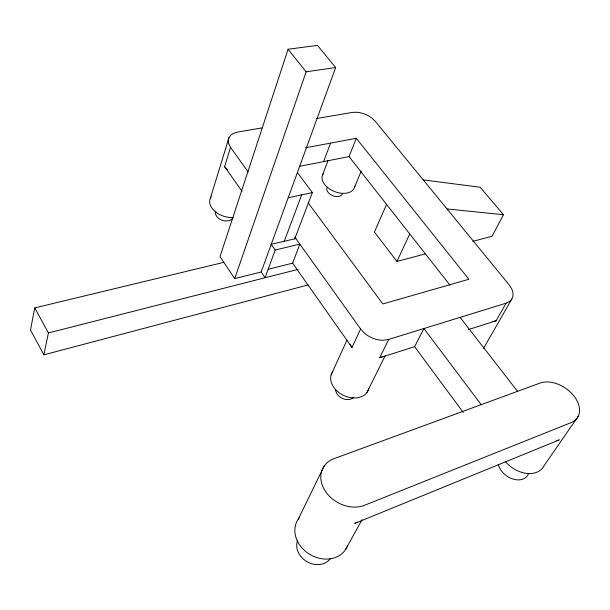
<?xml version="1.0" encoding="UTF-8"?>
<svg xmlns="http://www.w3.org/2000/svg" width="610" height="610" viewBox="0 0 610 610"><rect width="100%" height="100%" fill="white"/><g stroke="black" fill="none" stroke-linecap="round" stroke-linejoin="round"><path stroke-width="0.91" d="M223.832 262.353L220.027 256.635L288.08 49.25L317.49 45.384L335.66 67.542L261.156 271.991L234.697 278.625L223.832 262.353L34.739 307.913L30.5 329.964L43.882 354.837L308.08 284.931M43.882 354.837L48.419 332.938L34.739 307.913M210.419 198.143L228.979 137.647M242.025 191.357L224.587 166.599L230.565 147.361L228.773 144.006A19.154 11.948 18.3 0 1 233.95 133.171L237.847 132.019L262.17 127.856M234.697 278.625L306.136 71.828L288.08 49.25M48.419 332.938L265.091 277.741L275.186 250.031L271.122 244.305L295.873 238.571L360.594 328.942L364.056 332.816A21.114 14.754 25.6 0 0 383.98 340.227L388.707 339.412L506.147 303.155L509.48 301.523A19.787 12.741 28.8 0 0 511.508 288.484L509.06 284.733L375.394 121.428L372.481 118.553A17.865 10.576 21.9 0 0 355.95 112.232L351.978 112.469L316.43 118.561M284.268 241.186L301.706 194.857M268.232 269.246L292.625 263.162L299.846 244.114L275.186 250.031M323.582 161.604L330.628 143.106M294.744 238.845L312.366 192.577L297.39 172.523M322.438 175.299L328.142 160.407M299.289 166.37L349.034 156.61L356.309 138.317L468.876 279.273L382.828 303.963L308.271 202.977M354.494 187.453L361.25 170.983M349.034 156.61L386.565 204.396L374.426 232.013L396.927 261.423L425.101 253.966M331.123 374.86L346.869 340.327M292.625 263.162L352 347.494L360.594 328.942M396.927 261.423L409.752 233.958L386.565 204.396M298.237 519.171L324.131 466.116M481.191 404.666L423.942 328.546L414.602 346.678L379.702 357.78L388.707 339.412M367.083 392.276L385.169 355.653M423.248 179.904L480.169 187.239L503.471 214.728L492.057 236.253L472.796 241.346M345.771 549.244L362.05 519.659M468.343 329.606L496.082 320.784L506.147 303.155M483.41 348.584L511.805 299.037M578.265 416.218L544.029 465.75A25.376 17.957 35.1 0 1 505.263 461.457M298.038 269.391L265.091 277.741L261.156 271.991M288.217 197.739L312.366 192.577M305.557 147.78L356.309 138.317M306.136 71.828L335.66 67.542M446.985 208.94L503.471 214.728M409.752 233.958L450.058 285.236M460.108 317.383L517.532 391.33M414.602 346.678L463.234 412.429M230.565 147.361L248.148 171.921M294.783 237.038L295.873 238.571M382.15 356.766A20.801 14.792 25.7 0 1 379.702 357.78M352 347.494A20.801 14.792 25.7 0 1 350.102 344.162M347.334 546.141A28.136 23.195 30.6 0 1 310.025 554.52A28.136 23.195 30.6 0 1 299.266 517.791M342.507 193.759A8.319 5.284 21.7 0 1 332.976 195.833A8.319 5.284 21.7 0 1 326.952 187.872M496.082 320.784A19.505 12.802 29 0 1 492.842 321.424M353.686 397.224A10.24 7.617 26 0 1 342.889 398.643A10.24 7.617 26 0 1 335.599 389.866M528.42 473.939A17.019 12.192 35.5 0 1 512.789 479.002A17.019 12.192 35.5 0 1 498.317 464.385M227.454 169.755A18.895 12.009 18.1 0 1 224.587 166.599M357.231 522.221A29.074 23.31 29.9 0 1 354.707 523.441L559.324 439.863A26.123 17.903 34.4 0 1 556.8 440.672M233.638 217.457A18.33 12.124 17.7 0 1 214.415 210.923A18.33 12.124 17.7 0 1 211.243 196.763M368.707 388.761A20.115 14.838 25.9 0 1 343.422 395.356A20.115 14.838 25.9 0 1 332.862 371.406M232.852 217.762A9.097 6.069 17.6 0 1 221.842 220.157A9.097 6.069 17.6 0 1 215.848 211.38M330.467 558.424A18.841 15.707 31 0 1 307.348 561.901A18.841 15.707 31 0 1 297.657 540.246M354.799 186.065A17.149 10.789 21.8 0 1 334.524 191.54A17.149 10.789 21.8 0 1 323.33 173.636M571.242 422.562L364.612 505.278A29.585 23.348 29.6 0 1 325.313 491.18A29.585 23.348 29.6 0 1 334.005 458.674L539.995 383.088A26.527 17.865 34 0 1 573.819 395.844A26.527 17.865 34 0 1 571.242 422.562"/></g></svg>
